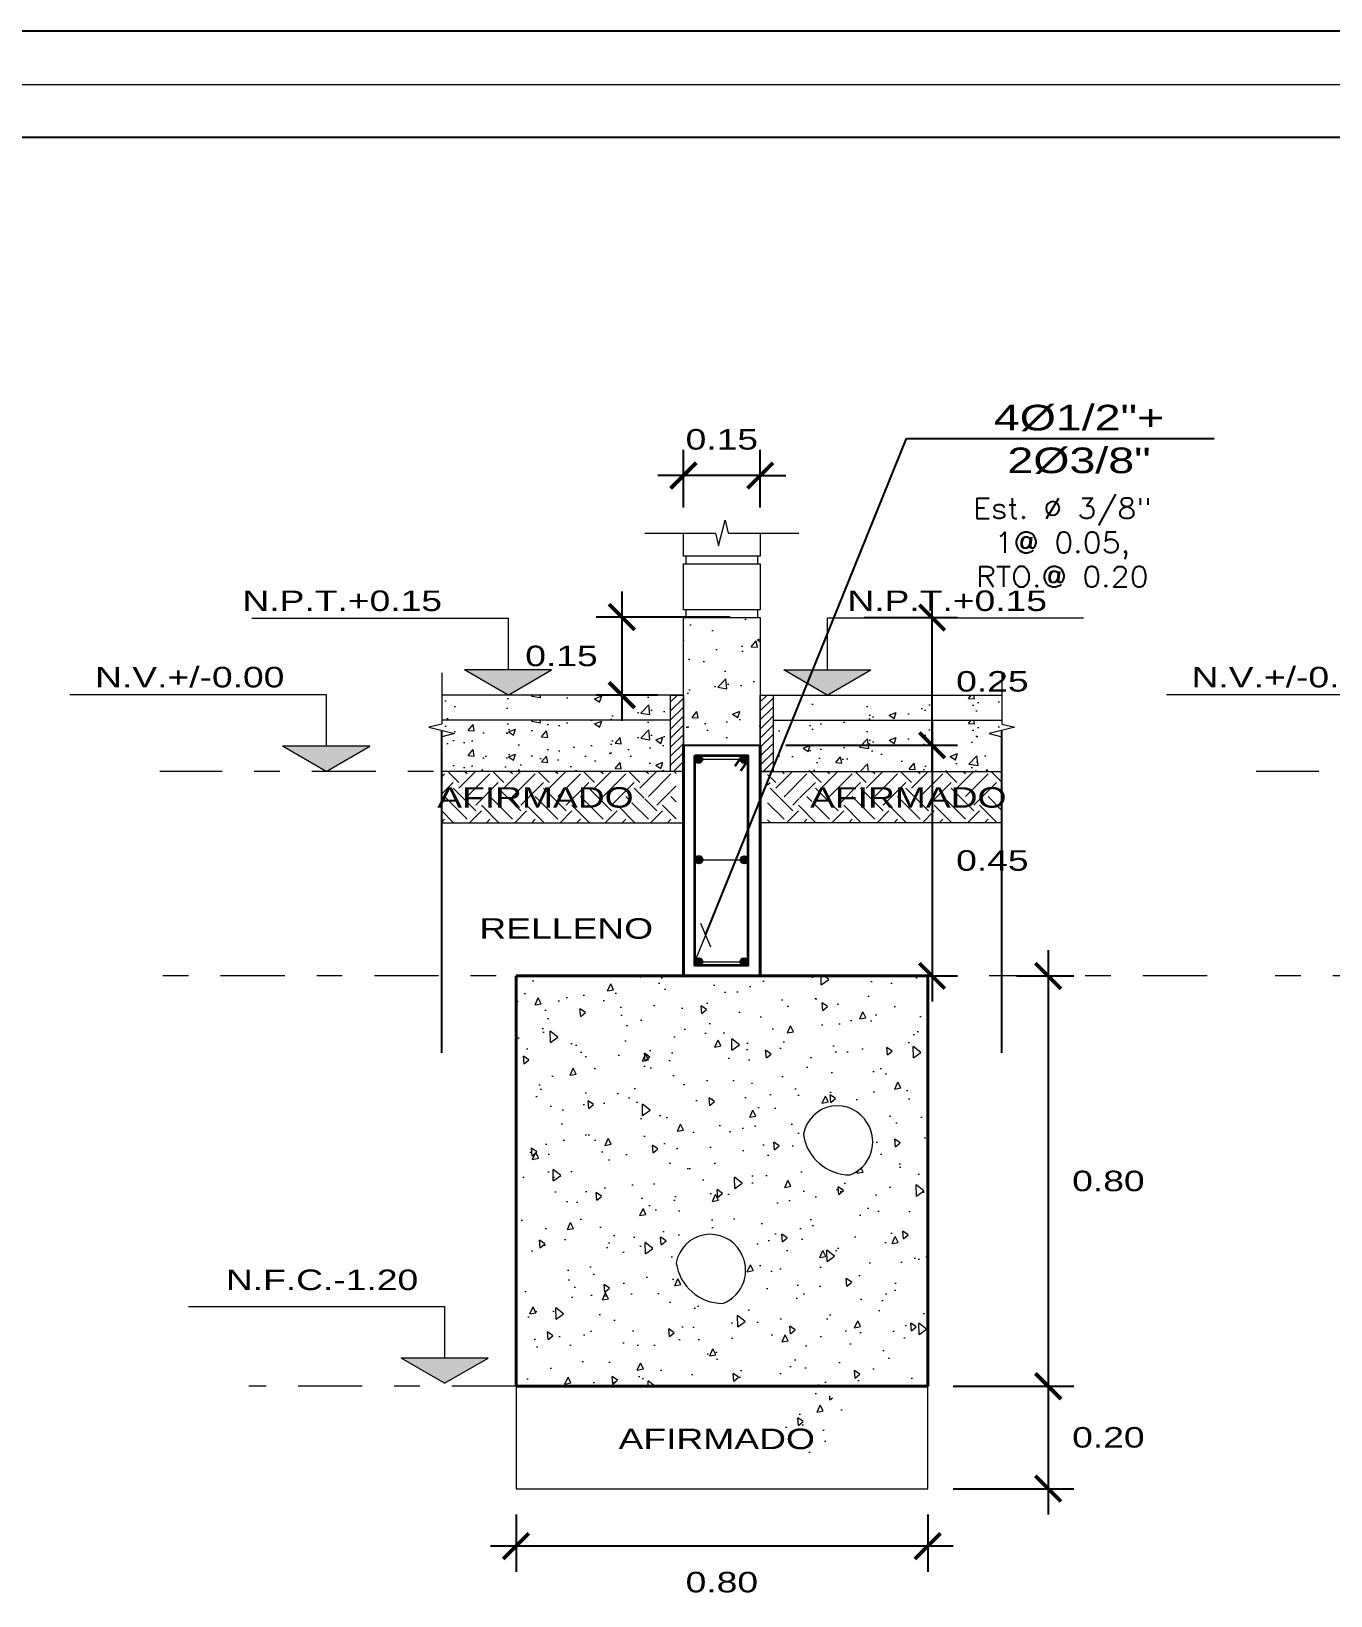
# Model space of a CAD drawing. Header units: millimetres. Extents: x 10559 to 10691, y -16579 to -16550.
# Drawn here: x 10570.29 to 10575.37, y -16556.46 to -16550.35 of the extents above; entities that cross this region are included whole.
import ezdxf

# ---------------------------------------------------------------- set-up
doc = ezdxf.new("R2010")
doc.units = ezdxf.units.MM
doc.linetypes.add('DASHDOT', pattern=[1, 0.5, -0.25, 0, -0.25])
for name, color, linetype, lineweight in [('0.1', 1, 'Continuous', 0), ('015', 1, 'Continuous', 0), ('3CASCO', 2, 'Continuous', 20), ('4', 4, 'Continuous', 35), ('ACHURADO', 9, 'Continuous', 5), ('CASCO', 2, 'Continuous', 20), ('CIMIENTO 0.4', 4, 'Continuous', 20), ('COTAS-01', 1, 'Continuous', 9), ('DIMENCIONES', 1, 'Continuous', 9), ('P6', 255, 'Continuous', 20), ('TEXTO 0.3', 3, 'Continuous', 0), ('TEXTO 0.4', 4, 'Continuous', 0), ('TEXTOS-CHICOS-03', 8, 'Continuous', 30), ('VIGAS1', 116, 'Continuous', 0)]:
    doc.layers.add(name, color=color, linetype=linetype, lineweight=lineweight)
for name, color, linetype in [('0.45', 8, 'Continuous'), ('04', 4, 'Continuous'), ('05', 2, 'Continuous'), ('CAPA1', 1, 'Continuous'), ('PLANTA', 2, 'Continuous')]:
    doc.layers.add(name, color=color, linetype=linetype)
doc.styles.add('CANGREJO80', font='romans.shx', dxfattribs={"width": 1.08, "height": 0.08})
doc.styles.add('R80-50', font='arial.ttf', dxfattribs={"width": 1.3, "height": 0.08})
doc.dimstyles.new('1-50', dxfattribs={"dimtxt": 0.08, "dimasz": 0.1, "dimexe": 0.1, "dimexo": 0.1, "dimgap": 0.05, "dimtad": 1, "dimtoh": 1, "dimzin": 4, "dimdsep": 46, "dimtxsty": 'R80-50', "dimblk1": 'TICK1', "dimblk2": 'TICK1', "dimsah": 1, "dimcen": 0.09, "dimclrt": 3, "dimadec": 0, "dimazin": 0, "dimtfac": 1, "dimtix": 1, "dimtmove": 0, "dimatfit": 3, "dimldrblk": 'TICK1', "dimfxl": 1, "dimtolj": 1, "dimtzin": 0, "dimarcsym": 0})
doc.dimstyles.new('HORIZONTAL', dxfattribs={"dimtxt": 0.1, "dimasz": 0.1, "dimexe": 0.1, "dimexo": 0.1, "dimgap": 0.1, "dimtad": 2, "dimtih": 1, "dimtoh": 1, "dimzin": 1, "dimdsep": 46, "dimtxsty": 'R80-50', "dimblk": 'ARCHTICK', "dimcen": 0.09, "dimdle": 0.1, "dimclrd": 256, "dimclre": 256, "dimclrt": 3, "dimaunit": 1, "dimazin": 0, "dimtfac": 1, "dimtix": 1, "dimtmove": 0, "dimatfit": 3, "dimldrblk": 'ARCHTICK', "dimfxl": 1, "dimtolj": 1, "dimtzin": 0, "dimarcsym": 0})
pattern_1 = [(50, (10468.3653, -16517.76532), (0.28690407, -0.02510085), [0.03, -0.33]), (355, (10468.3653, -16517.76532), (-0.0555005, 0.30087685), [0.024, -0.264]), (100.4514, (10468.3892, -16517.7674), (0.23140375, 0.2757758), [0.0254961, -0.28045684]), (46.1842, (10468.3653, -16517.6853), (0.4268964, -0.0662076), [0.045, -0.495]), (96.6356, (10468.40087, -16517.69083), (0.3738651, 0.3896471), [0.0382441, -0.4206852]), (351.1842, (10468.3653, -16517.6853), (0.3738648, 0.3896474), [0.036, -0.396]), (21, (10468.4053, -16517.70532), (0.2387628, -0.16104756), [0.03, -0.33]), (326, (10468.4053, -16517.70532), (0.0973261, 0.29006), [0.024, -0.264]), (71.4514, (10468.4252, -16517.71874), (0.33608905, 0.1290122), [0.0254961, -0.28045684]), (37.5, (10468.36529, -16517.76532), (0.00486394, 0.13315754), [0, -0.2608, 0, -0.268, 0, -0.265]), (7.5, (10468.36529, -16517.76532), (0.10522781, 0.15776468), [0, -0.1528, 0, -0.2548, 0, -0.101]), (327.5, (10468.27609, -16517.76532), (0.21352897, -0.00902195), [0, -0.1, 0, -0.312, 0, -0.414]), (317.5, (10468.2361, -16517.76532), (0.23327447, 0.040042), [0, -0.13, 0, -0.2072, 0, -0.294])]
pattern_2 = [(50, (10468.3653, -16517.66737), (0.28690407, -0.02510085), [0.03, -0.33]), (355, (10468.3653, -16517.66737), (-0.0555005, 0.30087685), [0.024, -0.264]), (100.4514, (10468.3892, -16517.66946), (0.23140375, 0.2757758), [0.0254961, -0.28045684]), (46.1842, (10468.3653, -16517.58737), (0.4268964, -0.0662076), [0.045, -0.495]), (96.6356, (10468.40087, -16517.5929), (0.3738651, 0.3896471), [0.0382441, -0.4206852]), (351.1842, (10468.3653, -16517.58737), (0.3738648, 0.3896474), [0.036, -0.396]), (21, (10468.4053, -16517.60737), (0.2387628, -0.16104756), [0.03, -0.33]), (326, (10468.4053, -16517.60737), (0.0973261, 0.29006), [0.024, -0.264]), (71.4514, (10468.4252, -16517.6208), (0.33608905, 0.1290122), [0.0254961, -0.28045684]), (37.5, (10468.36529, -16517.66737), (0.00486394, 0.13315754), [0, -0.2608, 0, -0.268, 0, -0.265]), (7.5, (10468.36529, -16517.66737), (0.10522781, 0.15776468), [0, -0.1528, 0, -0.2548, 0, -0.101]), (327.5, (10468.27609, -16517.66737), (0.21352897, -0.00902195), [0, -0.1, 0, -0.312, 0, -0.414]), (317.5, (10468.2361, -16517.66737), (0.23327447, 0.040042), [0, -0.13, 0, -0.2072, 0, -0.294])]
pattern_3 = [(135, (10585.75166, -16564.24328), (1e-14, 0.1767767), [0.125, -0.125]), (135, (10585.78481, -16564.21013), (1e-14, 0.1767767), [0.125, -0.125]), (135, (10585.81795, -16564.17699), (1e-14, 0.1767767), [0.125, -0.125]), (45, (10585.81795, -16564.15489), (0.1767767, -1e-14), [0.125, -0.125]), (45, (10585.78481, -16564.12174), (0.1767767, -1e-14), [0.125, -0.125]), (45, (10585.75166, -16564.0886), (0.1767767, -1e-14), [0.125, -0.125])]

# ---------------------------------------------------------------- blocks, each defined once
blk = doc.blocks.new('_ARCHTICK')
at = {"color": 0, "linetype": 'ByBlock', "const_width": 0.15}
blk.add_lwpolyline([(-0.5, -0.5), (0.5, 0.5)], dxfattribs=at)
blk = doc.blocks.new('*D116')
at = {"layer": 'Defpoints', "color": 0, "transparency": 16777216}
for p in [(10572.1869, -16556.039), (10573.7938, -16556.039), (10572.1869, -16556.2631)]:
    blk.add_point(p, dxfattribs=at)
at = {"layer": 'DIMENCIONES', "lineweight": -2, "transparency": 16777216}
for p, q in [((10572.1869, -16556.139), (10572.1869, -16556.3631)), ((10573.7938, -16556.139), (10573.7938, -16556.3631)), ((10573.8938, -16556.2631), (10572.0869, -16556.2631))]:
    blk.add_line(p, q, dxfattribs=at)
at = {"layer": 'DIMENCIONES', "lineweight": -2, "transparency": 16777216, "xscale": 0.1, "yscale": 0.1, "zscale": 0.1, "rotation": 180}
blk.add_blockref('_ARCHTICK', (10572.1869, -16556.2631), dxfattribs=at)
at = {"layer": 'DIMENCIONES', "lineweight": -2, "transparency": 16777216, "xscale": 0.1, "yscale": 0.1, "zscale": 0.1}
blk.add_blockref('_ARCHTICK', (10573.7938, -16556.2631), dxfattribs=at)
at = {"layer": 'DIMENCIONES', "color": 3, "transparency": 16777216, "insert": (10572.9903, -16556.404), "char_height": 0.08, "attachment_point": 5, "style": 'R80-50'}
blk.add_mtext('\\A1;0.80', dxfattribs=at)
blk = doc.blocks.new('*D117')
at = {"layer": 'Defpoints', "color": 0, "transparency": 16777216}
for p in [(10573.4459, -16552.6397), (10573.8107, -16552.6397), (10573.1403, -16553.138)]:
    blk.add_point(p, dxfattribs=at)
at = {"layer": 'DIMENCIONES', "lineweight": -2, "transparency": 16777216}
for p, q in [((10573.8107, -16553.238), (10573.8107, -16552.5397)), ((10573.5459, -16552.6397), (10573.9107, -16552.6397)), ((10573.2403, -16553.138), (10573.9107, -16553.138))]:
    blk.add_line(p, q, dxfattribs=at)
at = {"layer": 'DIMENCIONES', "lineweight": -2, "transparency": 16777216, "xscale": 0.1, "yscale": 0.1, "zscale": 0.1}
for p, rotation in [((10573.8107, -16552.6397), 90), ((10573.8107, -16553.138), 270)]:
    blk.add_blockref('_ARCHTICK', p, dxfattribs=dict(at, rotation=rotation))
at = {"layer": 'DIMENCIONES', "color": 3, "transparency": 16777216, "insert": (10574.0462, -16552.8889), "char_height": 0.08, "attachment_point": 5, "style": 'R80-50'}
blk.add_mtext('\\A1;0.25', dxfattribs=at)
blk = doc.blocks.new('*D118')
at = {"layer": 'Defpoints', "color": 0, "transparency": 16777216}
for p in [(10572.8403, -16552.0855), (10572.8403, -16552.3097), (10573.1403, -16552.3097)]:
    blk.add_point(p, dxfattribs=at)
at = {"layer": 'DIMENCIONES', "lineweight": -2, "transparency": 16777216}
for p, q in [((10572.8403, -16552.2097), (10572.8403, -16551.9855)), ((10573.1403, -16552.2097), (10573.1403, -16551.9855)), ((10572.8403, -16552.0855), (10572.7403, -16552.0855)), ((10573.1403, -16552.0855), (10572.8403, -16552.0855)), ((10573.1403, -16552.0855), (10573.2403, -16552.0855))]:
    blk.add_line(p, q, dxfattribs=at)
at = {"layer": 'DIMENCIONES', "lineweight": -2, "transparency": 16777216, "xscale": 0.1, "yscale": 0.1, "zscale": 0.1}
blk.add_blockref('_ARCHTICK', (10572.8403, -16552.0855), dxfattribs=at)
at = {"layer": 'DIMENCIONES', "lineweight": -2, "transparency": 16777216, "xscale": 0.1, "yscale": 0.1, "zscale": 0.1, "rotation": 180}
blk.add_blockref('_ARCHTICK', (10573.1403, -16552.0855), dxfattribs=at)
at = {"layer": 'DIMENCIONES', "color": 3, "transparency": 16777216, "insert": (10572.9903, -16551.9446), "char_height": 0.08, "attachment_point": 5, "style": 'R80-50'}
blk.add_mtext('\\A1;0.15', dxfattribs=at)
blk = doc.blocks.new('NPT')
at = {"layer": '0.1'}
blk.add_hatch(color=256, dxfattribs=at).paths.add_polyline_path([(404.0187, -78.6717), (404.1886, -78.7698), (404.3585, -78.6717)])
for p, q in [((404.1886, -78.4698), (404.1886, -78.6717)), ((405.1886, -78.4698), (404.1886, -78.4698)), ((404.0187, -78.6717), (404.3585, -78.6717)), ((404.1886, -78.7698), (404.0187, -78.6717)), ((404.1886, -78.7698), (404.3585, -78.6717))]:
    blk.add_line(p, q, dxfattribs=at)
blk = doc.blocks.new('*D119')
at = {"layer": 'Defpoints', "color": 0, "transparency": 16777216}
for p in [(10574.0404, -16554.038), (10573.7938, -16555.639), (10574.2641, -16555.639)]:
    blk.add_point(p, dxfattribs=at)
at = {"layer": 'DIMENCIONES', "lineweight": -2, "transparency": 16777216}
for p, q in [((10574.2641, -16553.938), (10574.2641, -16555.739)), ((10574.1404, -16554.038), (10574.3641, -16554.038)), ((10573.8938, -16555.639), (10574.3641, -16555.639))]:
    blk.add_line(p, q, dxfattribs=at)
at = {"layer": 'DIMENCIONES', "lineweight": -2, "transparency": 16777216, "xscale": 0.1, "yscale": 0.1, "zscale": 0.1}
for p, rotation in [((10574.2641, -16554.038), 90), ((10574.2641, -16555.639), 270)]:
    blk.add_blockref('_ARCHTICK', p, dxfattribs=dict(at, rotation=rotation))
at = {"layer": 'DIMENCIONES', "color": 3, "transparency": 16777216, "insert": (10574.499, -16554.8385), "char_height": 0.08, "attachment_point": 5, "style": 'R80-50'}
blk.add_mtext('\\A1;0.80', dxfattribs=at)
blk = doc.blocks.new('*D120')
at = {"layer": 'Defpoints', "color": 0, "transparency": 16777216}
for p in [(10573.7903, -16553.138), (10573.2308, -16554.038), (10573.8107, -16554.038)]:
    blk.add_point(p, dxfattribs=at)
at = {"layer": 'DIMENCIONES', "lineweight": -2, "transparency": 16777216}
for p, q in [((10573.8107, -16553.038), (10573.8107, -16554.138)), ((10573.8903, -16553.138), (10573.9107, -16553.138)), ((10573.3308, -16554.038), (10573.9107, -16554.038))]:
    blk.add_line(p, q, dxfattribs=at)
at = {"layer": 'DIMENCIONES', "lineweight": -2, "transparency": 16777216, "xscale": 0.1, "yscale": 0.1, "zscale": 0.1}
for p, rotation in [((10573.8107, -16553.138), 90), ((10573.8107, -16554.038), 270)]:
    blk.add_blockref('_ARCHTICK', p, dxfattribs=dict(at, rotation=rotation))
at = {"layer": 'DIMENCIONES', "color": 3, "transparency": 16777216, "insert": (10574.0462, -16553.588), "char_height": 0.08, "attachment_point": 5, "style": 'R80-50'}
blk.add_mtext('\\A1;0.45', dxfattribs=at)
blk = doc.blocks.new('TICK1')
at = {"layer": 'COTAS-01'}
blk.add_line((-1, 0), (1, 0), dxfattribs=at)
at = {"layer": 'COTAS-01', "color": 4}
blk.add_line((-0.354, -0.354), (0.354, 0.354), dxfattribs=at)
blk = doc.blocks.new('*D121')
at = {"layer": 'Defpoints', "color": 0, "transparency": 16777216}
for p in [(10573.1222, -16552.6374), (10572.5998, -16552.9421), (10572.8403, -16552.9421)]:
    blk.add_point(p, dxfattribs=at)
at = {"layer": 'DIMENCIONES', "lineweight": -2, "transparency": 16777216}
for p, q in [((10572.5998, -16552.5374), (10572.5998, -16553.0421)), ((10573.0222, -16552.6374), (10572.4998, -16552.6374)), ((10572.7403, -16552.9421), (10572.4998, -16552.9421))]:
    blk.add_line(p, q, dxfattribs=at)
at = {"layer": 'DIMENCIONES', "lineweight": -2, "transparency": 16777216, "xscale": 0.1, "yscale": 0.1, "zscale": 0.1}
for p, rotation in [((10572.5998, -16552.6374), 90), ((10572.5998, -16552.9421), 270)]:
    blk.add_blockref('_ARCHTICK', p, dxfattribs=dict(at, rotation=rotation))
at = {"layer": 'DIMENCIONES', "color": 3, "transparency": 16777216, "insert": (10572.3644, -16552.7897), "char_height": 0.08, "attachment_point": 5, "style": 'R80-50'}
blk.add_mtext('\\A1;0.15', dxfattribs=at)
blk = doc.blocks.new('*D195')
at = {"layer": 'Defpoints', "color": 0, "transparency": 16777216}
for p in [(10573.7938, -16555.639), (10573.7938, -16556.039), (10574.2641, -16556.039)]:
    blk.add_point(p, dxfattribs=at)
at = {"layer": 'DIMENCIONES', "lineweight": -2, "transparency": 16777216}
for p, q in [((10574.2641, -16555.539), (10574.2641, -16556.139)), ((10573.8938, -16555.639), (10574.3641, -16555.639)), ((10573.8938, -16556.039), (10574.3641, -16556.039))]:
    blk.add_line(p, q, dxfattribs=at)
at = {"layer": 'DIMENCIONES', "lineweight": -2, "transparency": 16777216, "xscale": 0.1, "yscale": 0.1, "zscale": 0.1}
for p, rotation in [((10574.2641, -16555.639), 90), ((10574.2641, -16556.039), 270)]:
    blk.add_blockref('_ARCHTICK', p, dxfattribs=dict(at, rotation=rotation))
at = {"layer": 'DIMENCIONES', "color": 3, "transparency": 16777216, "insert": (10574.499, -16555.839), "char_height": 0.08, "attachment_point": 5, "style": 'R80-50'}
blk.add_mtext('\\A1;0.20', dxfattribs=at)
blk = doc.blocks.new('HTRHTRHTR')
for p, q in [((4244.53, 437.54), (3391.88, 437.54)), ((4235.83, 428.85), (3400.57, 428.85))]:
    blk.add_line(p, q)
at = {"layer": 'P6', "color": 7}
blk.add_line((3396.22, 433.19), (4240.18, 433.19), dxfattribs=at)

msp = doc.modelspace()

# ---------------------------------------------------------------- hatches: boundary and pattern name
at = {"layer": '0.1'}
h = msp.add_hatch(dxfattribs=at)
h.set_pattern_fill('EARTH', color=256, scale=0.5, angle=135, style=0)
h.set_pattern_definition(pattern_3)
h.paths.add_polyline_path([(10572.81153, -16553.24002), (10571.89702, -16553.24002), (10571.89702, -16553.44002), (10572.81153, -16553.44002)])
h.paths.add_polyline_path([(10572.81153, -16553.31142), (10572.54309, -16553.38329), (10572.56697, -16553.38329), (10572.81153, -16553.31142), (10572.81153, -16553.49789)])
h = msp.add_hatch(dxfattribs=at)
h.set_pattern_fill('EARTH', color=256, scale=0.5, angle=135, style=0)
h.set_pattern_definition(pattern_3)
h.paths.add_polyline_path([(10573.16913, -16553.24002), (10574.08364, -16553.24002), (10574.08364, -16553.44002), (10573.16913, -16553.44002)])
h.paths.add_polyline_path([(10573.16913, -16553.31142), (10573.43757, -16553.38329), (10573.41369, -16553.38329), (10573.16913, -16553.31142), (10573.16913, -16553.49789)])
h = msp.add_hatch(dxfattribs=at)
h.set_pattern_fill('AR-CONC', color=256, scale=0.04, angle=45, style=0)
h.set_pattern_definition([(95, (10559.13911, -16564.58647), (0.2206208, 0.1851228), [0.03, -0.33]), (40, (10559.1391, -16564.58647), (-0.251997, 0.1735073), [0.024, -0.264]), (145.4514, (10559.1575, -16564.57104), (-0.031376, 0.35863), [0.025496, -0.280457]), (91.1842, (10559.08254, -16564.5299), (0.348677, 0.2550455), [0.045, -0.495]), (141.6356, (10559.1116, -16564.50864), (-0.01116, 0.539885), [0.038244, -0.420685]), (36.1842, (10559.08254, -16564.5299), (-0.01116, 0.539885), [0.036, -0.396]), (66, (10559.12497, -16564.51575), (0.2827086, 0.054953), [0.03, -0.33]), (11, (10559.12497, -16564.51575), (-0.1362834, 0.2739234), [0.024, -0.264]), (116.4514, (10559.14853, -16564.51118), (0.1464254, 0.3288762), [0.025496, -0.280457]), (82.5, (10559.13911, -16564.58647), (-0.0907173, 0.0975959), [0, -0.2608, 0, -0.268, 0, -0.265]), (52.5, (10559.13911, -16564.58647), (-0.0371492, 0.1859638), [0, -0.1528, 0, -0.2548, 0, -0.101]), (12.5, (10559.07604, -16564.64954), (0.15736727, 0.1446083), [0, -0.1, 0, -0.312, 0, -0.414]), (2.5, (10559.04776, -16564.67782), (0.136636, 0.193264), [0, -0.13, 0, -0.2072, 0, -0.294])])
edge = h.paths.add_edge_path(flags=16)
edge.add_arc((10573.4414, -16554.68557), 0.13793, -68.929579, 31.56544, ccw=False)
edge.add_arc((10573.49099, -16554.63028), 0.184, 188.047308, 270, ccw=False)
edge.add_arc((10573.44146, -16554.67927), 0.13468, 29.293587, 170.069277, ccw=False)
edge = h.paths.add_edge_path(flags=16)
edge.add_arc((10572.94508, -16555.18724), 0.13793, -68.929579, 31.565441, ccw=False)
edge.add_arc((10572.99467, -16555.13194), 0.184, 188.047307, 270, ccw=False)
edge.add_arc((10572.94515, -16555.18093), 0.13468, 29.293587, 170.069277, ccw=False)
edge = h.paths.add_edge_path()
edge.add_arc((10573.33598, -16555.78776), 0.13468, 29.293587, 170.069276, ccw=False)
edge.add_arc((10573.33591, -16555.79407), 0.13793, -68.929579, 31.565441, ccw=False)
edge.add_arc((10573.3855, -16555.73878), 0.184, 188.047307, 270, ccw=False)
edge = h.paths.add_edge_path()
edge.add_line((10572.18691, -16554.03942), (10572.18691, -16555.63903))
edge.add_line((10572.38691, -16555.63808), (10573.79375, -16555.63997))
edge.add_line((10573.79375, -16555.63997), (10573.79375, -16554.03706))
edge.add_line((10573.79375, -16554.03706), (10572.38691, -16554.03895))
at = {"layer": '05'}
h = msp.add_hatch(color=256, dxfattribs=at)
edge = h.paths.add_edge_path()
edge.add_arc((10572.89981, -16553.19248), 0.01451, 0, 360)
h = msp.add_hatch(color=256, dxfattribs=at)
edge = h.paths.add_edge_path()
edge.add_arc((10573.07701, -16553.19248), 0.01451, 0, 360)
h = msp.add_hatch(color=256, dxfattribs=at)
edge = h.paths.add_edge_path()
edge.add_arc((10572.90059, -16553.58456), 0.01451, 0, 360)
h = msp.add_hatch(color=256, dxfattribs=at)
edge = h.paths.add_edge_path()
edge.add_arc((10573.07733, -16553.58473), 0.01451, 0, 360)
h = msp.add_hatch(color=256, dxfattribs=at)
edge = h.paths.add_edge_path()
edge.add_arc((10572.90007, -16553.98308), 0.01451, 0, 360)
h = msp.add_hatch(color=256, dxfattribs=at)
edge = h.paths.add_edge_path()
edge.add_arc((10573.07678, -16553.983), 0.01451, 0, 360)
at = {"layer": 'ACHURADO', "ltscale": 0.5}
h = msp.add_hatch(dxfattribs=at)
h.set_pattern_fill('ANSI31', color=256, scale=0.2, style=0)
h.set_pattern_definition([(45, (10351.307507, -16852.091533), (-0.0176776695, 0.0176776695), [])])
h.paths.add_polyline_path([(10572.84033, -16553.24002), (10572.79033, -16553.24002), (10572.79033, -16552.94207), (10572.84033, -16552.94207)])
h = msp.add_hatch(dxfattribs=at)
h.set_pattern_fill('ANSI31', color=256, scale=0.2, style=0)
h.set_pattern_definition([(45, (10351.657507, -16852.091533), (-0.0176776695, 0.0176776695), [])])
h.paths.add_polyline_path([(10573.19033, -16553.24002), (10573.14033, -16553.24002), (10573.14033, -16552.94207), (10573.19033, -16552.94207)])
at = {"layer": 'CASCO'}
h = msp.add_hatch(dxfattribs=at)
h.set_pattern_fill('AR-CONC', color=256, scale=0.04, style=0)
h.set_pattern_definition([(50, (10468.6653, -16517.56635), (0.28690407, -0.02510085), [0.03, -0.33]), (355, (10468.6653, -16517.56635), (-0.0555005, 0.30087685), [0.024, -0.264]), (100.4514, (10468.6892, -16517.56844), (0.23140375, 0.2757758), [0.0254961, -0.28045684]), (46.1842, (10468.6653, -16517.48635), (0.4268964, -0.0662076), [0.045, -0.495]), (96.6356, (10468.70087, -16517.49186), (0.3738651, 0.3896471), [0.0382441, -0.4206852]), (351.1842, (10468.6653, -16517.48635), (0.3738648, 0.3896474), [0.036, -0.396]), (21, (10468.7053, -16517.50635), (0.2387628, -0.16104756), [0.03, -0.33]), (326, (10468.7053, -16517.50635), (0.0973261, 0.29006), [0.024, -0.264]), (71.4514, (10468.7252, -16517.51977), (0.33608905, 0.1290122), [0.0254961, -0.28045684]), (37.5, (10468.66529, -16517.56635), (0.00486394, 0.13315754), [0, -0.2608, 0, -0.268, 0, -0.265]), (7.5, (10468.66529, -16517.56635), (0.10522781, 0.15776468), [0, -0.1528, 0, -0.2548, 0, -0.101]), (327.5, (10468.57609, -16517.56635), (0.21352897, -0.00902195), [0, -0.1, 0, -0.312, 0, -0.414]), (317.5, (10468.5361, -16517.56635), (0.23327447, 0.040042), [0, -0.13, 0, -0.2072, 0, -0.294])])
h.paths.add_polyline_path([(10573.14033, -16553.13801), (10573.14033, -16552.63973), (10572.84033, -16552.63973), (10572.84033, -16552.95392), (10572.84033, -16552.96642), (10572.84033, -16552.99142), (10572.84033, -16553.00392), (10572.84033, -16553.13801)])
h = msp.add_hatch(dxfattribs=at)
h.set_pattern_fill('AR-CONC', color=256, scale=0.04, style=0)
h.set_pattern_definition(pattern_2)
h.paths.add_polyline_path([(10572.79033, -16553.23903), (10572.79033, -16552.94207), (10571.89702, -16552.94207), (10571.89702, -16553.05495), (10571.84702, -16553.06745), (10571.94702, -16553.09245), (10571.89702, -16553.10495), (10571.89702, -16553.23903)])
h = msp.add_hatch(dxfattribs=at)
h.set_pattern_fill('AR-CONC', color=256, scale=0.04, style=0)
h.set_pattern_definition(pattern_2)
h.paths.add_polyline_path([(10572.79033, -16553.23903), (10572.79033, -16552.94207), (10571.89702, -16552.94207), (10571.89702, -16553.05495), (10571.84702, -16553.06745), (10571.94702, -16553.09245), (10571.89702, -16553.10495), (10571.89702, -16553.23903)])
h = msp.add_hatch(dxfattribs=at)
h.set_pattern_fill('AR-CONC', color=256, scale=0.04, style=0)
h.set_pattern_definition(pattern_2)
h.paths.add_polyline_path([(10573.19033, -16553.23903), (10573.19033, -16552.94207), (10574.08364, -16552.94207), (10574.08364, -16553.05495), (10574.13364, -16553.06745), (10574.03364, -16553.09245), (10574.08364, -16553.10495), (10574.08364, -16553.23903)])
h = msp.add_hatch(dxfattribs=at)
h.set_pattern_fill('AR-CONC', color=256, scale=0.04, style=0)
h.set_pattern_definition(pattern_2)
h.paths.add_polyline_path([(10573.19033, -16553.23903), (10573.19033, -16552.94207), (10574.08364, -16552.94207), (10574.08364, -16553.05495), (10574.13364, -16553.06745), (10574.03364, -16553.09245), (10574.08364, -16553.10495), (10574.08364, -16553.23903)])
h = msp.add_hatch(dxfattribs=at)
h.set_pattern_fill('AR-CONC', color=256, scale=0.04, style=0)
h.set_pattern_definition(pattern_1)
h.paths.add_polyline_path([(10571.89702, -16553.20289), (10571.89702, -16553.23903), (10572.79033, -16553.23903), (10572.79033, -16553.04002), (10571.89702, -16553.04002), (10571.89702, -16553.15289), (10571.84702, -16553.16539), (10571.94702, -16553.19039)])
h = msp.add_hatch(dxfattribs=at)
h.set_pattern_fill('AR-CONC', color=256, scale=0.04, style=0)
h.set_pattern_definition(pattern_1)
h.paths.add_polyline_path([(10574.08364, -16553.20289), (10574.08364, -16553.23903), (10573.19033, -16553.23903), (10573.19033, -16553.04002), (10574.08364, -16553.04002), (10574.08364, -16553.15289), (10574.13364, -16553.16539), (10574.03364, -16553.19039)])

# ---------------------------------------------------------------- linework, layer by layer
at = {"layer": '0.1', "linetype": 'Continuous'}
for p, q in [((10572.89981, -16553.19248), (10573.07701, -16553.19248)), ((10572.90036, -16553.58491), (10573.07756, -16553.58491)), ((10572.89981, -16553.98317), (10573.07701, -16553.98317))]:
    msp.add_line(p, q, dxfattribs=at)
at = {"layer": '0.1'}
for points in [[(10572.69033, -16552.30974), (10572.96533, -16552.30974), (10572.97783, -16552.35974), (10573.00283, -16552.25974), (10573.01533, -16552.30974), (10573.29033, -16552.30972)], [(10573.14033, -16552.30973), (10573.14033, -16552.39973), (10572.84033, -16552.39973), (10572.84033, -16552.30974)], [(10571.89702, -16552.85495), (10571.89702, -16553.05495), (10571.84702, -16553.06745), (10571.94702, -16553.09245), (10571.89702, -16553.10495), (10571.89702, -16553.28116)], [(10571.89702, -16552.85495), (10571.89702, -16553.05495), (10571.84702, -16553.06745), (10571.94702, -16553.09245), (10571.89702, -16553.10495), (10571.89702, -16553.28116)], [(10574.08364, -16552.85495), (10574.08364, -16553.05495), (10574.13364, -16553.06745), (10574.03364, -16553.09245), (10574.08364, -16553.10495), (10574.08364, -16553.28116)], [(10574.08364, -16552.85495), (10574.08364, -16553.05495), (10574.13364, -16553.06745), (10574.03364, -16553.09245), (10574.08364, -16553.10495), (10574.08364, -16553.28116)]]:
    msp.add_lwpolyline(points, dxfattribs=at)
for points in [[(10573.13033, -16552.42973), (10573.13033, -16552.39973), (10572.85033, -16552.39973), (10572.85033, -16552.42973)], [(10573.14033, -16552.60973), (10572.84033, -16552.60973), (10572.84033, -16552.42973), (10573.14033, -16552.42973)], [(10573.13033, -16552.63973), (10573.13033, -16552.60973), (10572.85033, -16552.60973), (10572.85033, -16552.63973)]]:
    msp.add_lwpolyline(points, close=True, dxfattribs=at)
for points in [[(10573.49099, -16554.81428, 0.4689399), (10573.55892, -16554.61337, 0.7052636), (10573.3088, -16554.65604, 0.3736494)], [(10572.99467, -16555.31594, 0.4689399), (10573.0626, -16555.11503, 0.7052636), (10572.81248, -16555.1577, 0.3736494)]]:
    msp.add_lwpolyline(points, format="xyb", close=True, dxfattribs=at)
at = {"layer": '0.45', "lineweight": 40}
for p, q in [((10572.84033, -16553.13801), (10572.84033, -16554.03801)), ((10573.14033, -16553.13801), (10573.14033, -16554.03801)), ((10572.18691, -16554.03801), (10572.18691, -16555.63903)), ((10572.18691, -16554.03801), (10573.79375, -16554.03801)), ((10573.79375, -16554.03801), (10573.79375, -16555.63903)), ((10573.79375, -16555.63903), (10572.18691, -16555.63903))]:
    msp.add_line(p, q, dxfattribs=at)
at = {"layer": '0.45'}
msp.add_line((10572.84033, -16553.13801), (10573.14033, -16553.13801), dxfattribs=at)
at = {"layer": '04'}
msp.add_line((10572.8853, -16553.17798), (10573.09152, -16553.17798), dxfattribs=at)
at = {"layer": '05'}
for centre in [(10572.89981, -16553.19248), (10573.07701, -16553.19248), (10572.90059, -16553.58456), (10573.07733, -16553.58473), (10572.90007, -16553.98308), (10573.07678, -16553.983)]:
    msp.add_circle(centre, 0.01451, dxfattribs=at)
at = {"layer": '3CASCO'}
msp.add_lwpolyline([(10573.79375, -16555.63903), (10572.18691, -16555.63903), (10572.18691, -16556.03903), (10573.79375, -16556.03903)], close=True, dxfattribs=at)
at = {"layer": '4'}
for p, q in [((10572.8853, -16553.99751), (10572.8853, -16553.17798)), ((10573.06909, -16553.17798), (10573.04078, -16553.21905)), ((10573.09152, -16553.17798), (10573.09152, -16553.99751)), ((10573.09152, -16553.19701), (10573.06321, -16553.23809))]:
    msp.add_line(p, q, dxfattribs=at)
msp.add_lwpolyline([(10572.8853, -16553.17798), (10573.09152, -16553.17798), (10573.09152, -16553.99751), (10572.8853, -16553.99751)], close=True, dxfattribs=at)
at = {"layer": 'CAPA1', "color": 1, "linetype": 'DASHDOT', "lineweight": 18, "ltscale": 0.5}
for p, q in [((10572.84033, -16553.24002), (10570.79669, -16553.24002)), ((10577.11989, -16553.24002), (10575.07625, -16553.24002)), ((10574.88397, -16554.03801), (10570.79669, -16554.03801)), ((10584.62449, -16554.03801), (10575.07625, -16554.03801)), ((10572.18691, -16555.63903), (10571.1438, -16555.63903))]:
    msp.add_line(p, q, dxfattribs=at)
at = {"layer": 'CIMIENTO 0.4'}
for p, q in [((10572.84033, -16552.94207), (10571.89702, -16552.94207)), ((10572.84033, -16552.94207), (10571.89702, -16552.94207)), ((10573.14033, -16552.94207), (10574.08364, -16552.94207)), ((10573.14033, -16552.94207), (10574.08364, -16552.94207)), ((10572.79033, -16553.04002), (10571.89702, -16553.04002)), ((10573.19033, -16553.04002), (10574.08364, -16553.04002)), ((10572.79033, -16553.24002), (10571.89702, -16553.24002)), ((10573.14033, -16553.24002), (10574.08364, -16553.24002)), ((10571.89702, -16553.44002), (10572.84033, -16553.44002)), ((10574.08364, -16553.44002), (10573.14033, -16553.44002))]:
    msp.add_line(p, q, dxfattribs=at)
msp.add_lwpolyline([(10572.84033, -16552.63973), (10573.14033, -16552.63973), (10573.14033, -16553.13801), (10572.84033, -16553.13801)], close=True, dxfattribs=at)
at = {"layer": 'COTAS-01', "ltscale": 0.5}
for points in [[(10572.84033, -16553.24002), (10572.79033, -16553.24002), (10572.79033, -16552.94207), (10572.84033, -16552.94207)], [(10573.19033, -16553.24002), (10573.14033, -16553.24002), (10573.14033, -16552.94207), (10573.19033, -16552.94207)]]:
    msp.add_lwpolyline(points, close=True, dxfattribs=at)
at = {"layer": 'PLANTA', "linetype": 'Continuous'}
for p, q in [((10571.89702, -16554.33801), (10571.89702, -16553.08013)), ((10574.08364, -16554.33801), (10574.08364, -16553.08013))]:
    msp.add_line(p, q, dxfattribs=at)
at = {"layer": 'VIGAS1'}
for p, q in [((10571.89702, -16553.44002), (10572.84033, -16553.44002)), ((10574.08364, -16553.44002), (10573.14033, -16553.44002))]:
    msp.add_line(p, q, dxfattribs=at)

# ---------------------------------------------------------------- block references
at = {"color": 251, "lineweight": 60, "xscale": 0.04776345228451045, "yscale": 0.04776345228451045, "zscale": 0.04776345228451045}
msp.add_blockref('HTRHTRHTR', (10397.43003, -16571.25012), dxfattribs=at)
at = {"layer": '0.1', "xscale": -1, "rotation": 359.9999999999963}
for p in [(10976.3447, -16474.17223), (10976.3447, -16474.17223), (10975.63459, -16474.47017), (10979.91415, -16474.47017), (10976.09703, -16476.85753)]:
    msp.add_blockref('NPT', p, dxfattribs=at)
at = {"layer": '0.1'}
msp.add_blockref('NPT', (10169.21292, -16474.17223), dxfattribs=at)
msp.add_blockref('NPT', (10169.21292, -16474.17223), dxfattribs=at)

# ---------------------------------------------------------------- texts
at = {"layer": 'TEXTO 0.3', "ltscale": 0.2, "insert": (10574.31907, -16552.41336), "char_height": 0.08, "attachment_point": 5, "style": 'CANGREJO80'}
msp.add_mtext('Est. Ø 3/8" \\P1@ 0.05, \\PRTO.@ 0.20\\P ', dxfattribs=at)
at = {"layer": 'TEXTO 0.3', "insert": (10571.50858, -16552.57448), "char_height": 0.08, "width": 0.7612715, "attachment_point": 5, "style": 'R80-50'}
msp.add_mtext('N.P.T.+0.15', dxfattribs=at)
at = {"layer": 'TEXTO 0.3', "char_height": 0.08, "attachment_point": 5, "style": 'R80-50'}
for s, insert in [('N.P.T.+0.15', (10573.86986, -16552.57448)), ('N.V.+/-0.00 ', (10570.91344, -16552.87243)), ('N.V.+/-0.00 ', (10575.193, -16552.87243)), ('AFIRMADO ', (10572.26262, -16553.3419)), ('AFIRMADO ', (10573.71805, -16553.3419)), ('RELLENO', (10572.38296, -16553.85333)), ('N.F.C.-1.20\\P ', (10571.42986, -16555.29104))]:
    msp.add_mtext(s, dxfattribs=dict(at, insert=insert))
at = {"layer": 'TEXTO 0.4', "insert": (10574.38445, -16551.94446), "char_height": 0.1, "attachment_point": 5, "style": 'R80-50'}
msp.add_mtext('4Ø1/2"+\\P2Ø3/8"', dxfattribs=at)
at = {"layer": 'TEXTOS-CHICOS-03', "ltscale": 0.5, "style": 'R80-50', "width": 1.3}
msp.add_text('AFIRMADO', height=0.08, rotation=360, dxfattribs=at).set_placement((10572.58697, -16555.88446))

# ---------------------------------------------------------------- dimensions: what is measured, and where the dimension line sits
at = {"layer": 'DIMENCIONES'}
for base, p1, p2, override, picture, middle in [((10572.84033, -16552.08547), (10573.14033, -16552.30973), (10572.84033, -16552.30973), {"dimlfac": 0.5}, '*D118', (10572.99033, -16551.94462)), ((10572.18691, -16556.26311), (10573.79375, -16556.03903), (10572.18691, -16556.03903), {"dimlfac": 0.5, "dimtxsty": 'R80-50', "dimldrblk": 'ARCHTICK'}, '*D116', (10572.99033, -16556.40396))]:
    dim = msp.add_linear_dim(base=base, p1=p1, p2=p2, dimstyle='HORIZONTAL', override=override, dxfattribs=at)
    dim.commit()
    dim.dimension.update_dxf_attribs({"geometry": picture, "text_midpoint": middle})
for base, p1, p2, picture, middle in [((10572.59983, -16552.94207), (10573.12215, -16552.63739), (10572.84033, -16552.94207), '*D121', (10572.36436, -16552.78973)), ((10573.8107, -16552.63973), (10573.14033, -16553.13801), (10573.44591, -16552.63973), '*D117', (10574.04616, -16552.88887)), ((10573.8107, -16554.03801), (10573.79033, -16553.13801), (10573.23085, -16554.03801), '*D120', (10574.04616, -16553.58801)), ((10574.26412, -16555.63903), (10574.04041, -16554.03801), (10573.79375, -16555.63903), '*D119', (10574.49901, -16554.83852)), ((10574.26412, -16556.03903), (10573.79375, -16555.63903), (10573.79375, -16556.03903), '*D195', (10574.49901, -16555.83903))]:
    dim = msp.add_linear_dim(base=base, p1=p1, p2=p2, angle=90, dimstyle='HORIZONTAL', override={"dimlfac": 0.5}, dxfattribs=at)
    dim.commit()
    dim.dimension.update_dxf_attribs({"geometry": picture, "text_midpoint": middle})

# ---------------------------------------------------------------- leaders
at = {"layer": '015', "ltscale": 0.5}
msp.add_leader([(10572.92636, -16553.87873), (10573.71109, -16551.94074), (10574.91174, -16551.94064)], dimstyle='1-50', override={"dimtad": 0}, dxfattribs=at)

doc.saveas('drawing.dxf')
